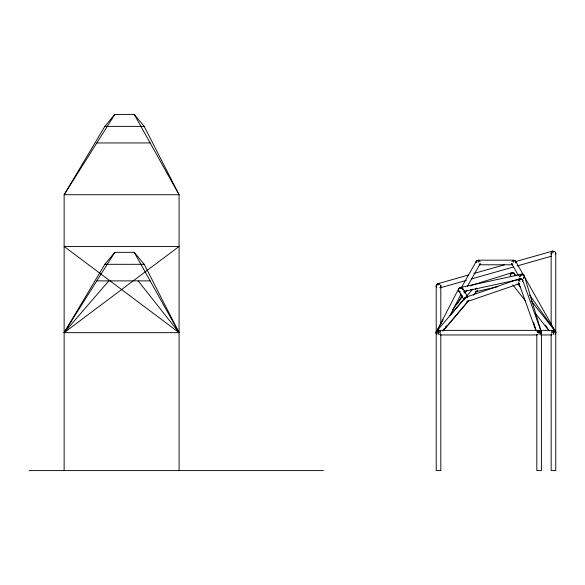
<?xml version="1.0" encoding="UTF-8"?>
<svg xmlns="http://www.w3.org/2000/svg" width="585" height="585" viewBox="0 0 585 585"><rect width="100%" height="100%" fill="white"/><g stroke="black" fill="none" stroke-linecap="round" stroke-linejoin="round"><path stroke-width="0.88" d="M551.15 253.239L551.15 324.536M555.75 253.239L555.75 470.589L551.165 470.589L551.15 334.481M436.425 331.695L458.64 288.814M449.821 315.827L461.134 293.984M436.447 331.651L443.174 319.761M461.492 287.432L476.227 261.415M457.514 303.769L462.216 295.462M463.985 292.346L464.863 290.782M467.342 286.423L480.292 263.557M179.076 470.589L179.076 194.732L144.202 126.382L134.221 114.411L114.806 114.411L104.832 126.382L64.131 194.732L64.131 470.589M134.221 252.34L179.076 332.66L64.131 246.453L179.076 246.453L64.131 332.66L104.832 264.31L114.806 252.34L134.221 252.34L144.202 264.31L179.076 332.66L64.131 332.66L114.806 252.34M114.806 114.411L64.131 194.732L179.076 194.732L134.221 114.411M436.52 331.527L438.662 328.624M452.556 309.772L462.179 296.712M464.848 293.092L466.984 290.189M443.174 330.159L444.242 328.711M445.309 327.264L446.384 325.808M436.702 331.242L464.804 297.984M443.247 330.605L468.424 300.814M450.801 314.759L464.022 299.249M466.325 296.558L472.651 289.144M442.889 331.008L468.76 300.675M473.36 295.279L476.804 291.235M64.131 332.66L108.817 280.88M465.814 297.253L519.655 278.731M467.408 301.553L519.568 283.615M471.832 285.224L511.838 272.712M437.88 283.71L468.592 274.979M473.857 273.48L504.562 264.749M515.092 261.751L552.825 251.023M440.015 287.878L466.34 280.398M471.605 278.899L513.718 266.921M517.228 265.926L551.45 256.193M475.824 291.754L497.981 286.613M460.263 287.535L521.674 274.197M463.861 291.454L518.149 279.667M104.832 126.382L144.202 126.382M96.803 142.952L150.162 142.952M478.259 260.186L513.703 260.186M104.832 264.31L144.202 264.31M479.173 264.786L512.789 264.786M96.803 280.88L150.162 280.88M540.679 330.357L553.454 330.357L553.454 334.445M436.22 332.66L440.293 332.66M537.33 332.66L541.403 332.66L541.41 470.589L536.825 470.589L536.818 334.481M551.67 332.66L555.743 332.66M440.322 334.956L537.301 334.956M540.679 334.956L551.626 334.956M29.25 470.589L323.373 470.589M440.797 470.589L436.22 470.589L436.213 285.919M517.864 283.988L520.665 287.535M531.319 301.012L555.428 331.505M512.796 284.873L525.688 301.18M535.78 313.948L549.235 330.971M138.148 280.88L179.076 332.66M514.456 273.663L516.028 275.886M529.674 295.132L555.377 331.41M545.227 325.019L548.898 330.203M462.633 288.5L467.612 296.639M458.823 291.067L464.256 299.944M515.736 261.415L555.516 331.651M511.641 263.499L518.368 275.381M522.646 280.186L541.3 331.966M518.573 282.431L536.006 330.81M524.24 275.542L541.22 331.753M533.615 322.32L536.226 330.971M475.371 288.632L475.671 289.86M512.701 280.412L512.804 280.822M539.114 334.445L539.114 330.371L438.509 330.357L438.509 334.445M513.703 260.193L513.703 262.489M478.259 260.193L478.259 262.489M440.812 285.919L440.812 323.673M440.812 334.481L440.812 470.589M551.823 331.03A2.296 2.296 0 0 1 555.077 331.03A2.296 2.296 0 0 1 555.077 334.284M551.999 334.445A2.296 2.296 0 0 1 551.823 334.284M440.139 334.284A2.296 2.296 0 0 1 439.569 334.7M436.885 334.284A2.296 2.296 0 0 1 436.885 331.03A2.296 2.296 0 0 1 440.139 331.03M467.642 300.946A2.296 0.76 71 0 1 467.115 301.553M465.66 298.803A2.296 0.76 71 0 1 466.391 297.458M519.955 281.692A2.296 0.76 71 0 1 519.436 279.191A2.296 0.76 71 0 1 520.336 279.052M518.244 280.252A2.296 2.296 20.8 0 1 520.979 278.65A2.296 2.296 20.8 0 1 522.712 281.305M519.875 276.866A2.296 2.296 20.8 0 1 521.498 274.241A2.296 2.296 20.8 0 1 524.27 275.601A2.296 2.296 20.8 0 1 523.195 278.489M460.103 291.959A2.296 2.223 -31.5 0 1 458.486 289.436A2.296 2.223 -31.5 0 1 460.936 287.542A2.296 2.223 -31.5 0 1 463.006 289.714M468.636 300.368A2.296 2.223 -31.5 0 1 467.027 301.589M464.344 299.271A2.296 2.223 -31.5 0 1 467.656 297.377M521.44 275.221A2.296 0.526 77.7 0 1 522.332 275.221M460.029 288.039A2.296 0.526 77.7 0 1 460.987 288.749M460.11 291.718A2.296 2.026 27.4 0 1 458.501 289.312A2.296 2.026 27.4 0 1 460.666 287.703A2.296 2.026 27.4 0 1 462.932 289.619M436.768 333.794A2.296 2.026 27.4 0 1 437.478 330.715M519.911 277.027A2.296 1.806 -16.8 0 1 521.432 274.782A2.296 1.806 -16.8 0 1 524.175 275.433A2.296 1.806 -16.8 0 1 523.378 277.846M540.869 331.307A2.296 1.806 -16.8 0 1 540.869 333.625M468.622 300.478A2.296 1.96 40.2 0 1 467.21 301.494M464.461 299.257A2.296 1.96 40.2 0 1 467.605 297.707M436.702 333.516A2.296 1.96 40.2 0 1 437.419 330.693A2.296 1.96 40.2 0 1 440.432 331.995M440.52 333.728A2.296 1.96 40.2 0 1 440.322 334.072M518.266 280.99A2.296 1.558 -19.8 0 1 521.067 279.22A2.296 1.558 -19.8 0 1 522.522 281.092M537.249 332.119A2.296 1.558 -19.8 0 1 540.43 331.117A2.296 1.558 -19.8 0 1 540.84 333.355M537.491 331.03A2.296 2.296 0 0 1 540.737 331.03A2.296 2.296 0 0 1 540.737 334.284M537.856 334.583A2.296 2.296 0 0 1 537.491 334.284M471.854 289.977A2.296 2.296 0 0 1 470.596 289.736M470.398 285.772A2.296 2.296 0 0 1 471.232 285.436M477.44 290.357A2.296 2.296 0 0 1 475.934 291.725M511.773 273.626A2.296 0.431 72.6 0 1 512.497 273.597M470.852 285.802A2.296 0.431 72.6 0 1 471.232 285.685M471.839 289.67A2.296 1.813 36.4 0 1 470.859 289.341M470.669 285.758A2.296 1.813 36.4 0 1 471.261 285.699M436.717 333.348A2.296 1.813 36.4 0 1 437.339 330.781M477.345 290.467A2.296 1.872 40.5 0 1 475.89 291.571M476.468 288.054A2.296 1.872 40.5 0 1 477.192 288.953M436.732 333.413A2.296 1.872 40.5 0 1 437.346 330.744M510.486 275.959A2.296 2.296 0 0 1 512.409 272.617A2.296 2.296 0 0 1 514.661 275.754M551.677 331.973A2.296 1.806 -38.3 0 1 554.426 330.708A2.296 1.806 -38.3 0 1 555.428 332.945M551.677 334.115A2.296 1.806 -38.3 0 1 551.479 333.808M510.456 275.725A2.296 1.536 -35.3 0 1 513.03 273.1A2.296 1.536 -35.3 0 1 514.259 275.279M554.916 330.986A2.296 1.536 -35.3 0 1 555.443 332.485M436.681 333.348A2.296 1.792 29.5 0 1 437.317 330.854M479.459 264.288A2.296 1.792 29.5 0 0 479.956 263.989A2.296 1.952 29.5 0 1 479.473 264.332M476.11 262.431A2.296 1.792 29.5 0 1 477.448 260.588A2.296 1.792 29.5 0 1 480.095 261.795M554.258 330.752A2.296 1.792 -29.5 0 1 555.487 332.975M511.868 261.795A2.296 1.792 -29.5 0 1 514.705 260.625A2.296 1.792 -29.5 0 1 515.736 262.804M512.694 264.347A2.296 1.792 -29.5 0 1 511.597 263.396M513.089 260.625A2.296 1.952 -29.5 0 1 515.765 262.965M512.679 264.413A2.296 1.952 -29.5 0 1 511.568 263.316M554.266 330.671A2.296 1.952 -29.5 0 1 555.421 333.333M476.08 262.57A2.296 1.952 29.5 0 1 478.874 260.625M436.651 333.523A2.296 1.952 29.5 0 1 437.295 330.81A2.296 2.164 0 0 0 436.724 334.02A2.296 2.077 0 0 1 436.724 331.351M552.979 253.151A2.296 0.431 74.1 0 1 552.737 251.119A2.296 0.431 74.1 0 1 553.454 251.93M437.894 285.217A2.296 0.431 74.1 0 1 438.209 284.003M440.651 285.122A2.296 2.164 0 0 1 440.139 287.454M436.724 287.286A2.296 2.164 0 0 1 439.569 283.996M440.651 285.158A2.296 2.077 0 0 1 440.139 287.389M436.724 287.228A2.296 2.077 0 0 1 439.569 284.076M554.902 331.212A2.296 1.857 0 0 1 555.494 333.508M551.531 254.285A2.296 1.916 0 0 1 551.94 251.791A2.296 1.916 0 0 1 554.96 251.791A2.296 1.916 0 0 1 555.377 254.285"/></g></svg>
